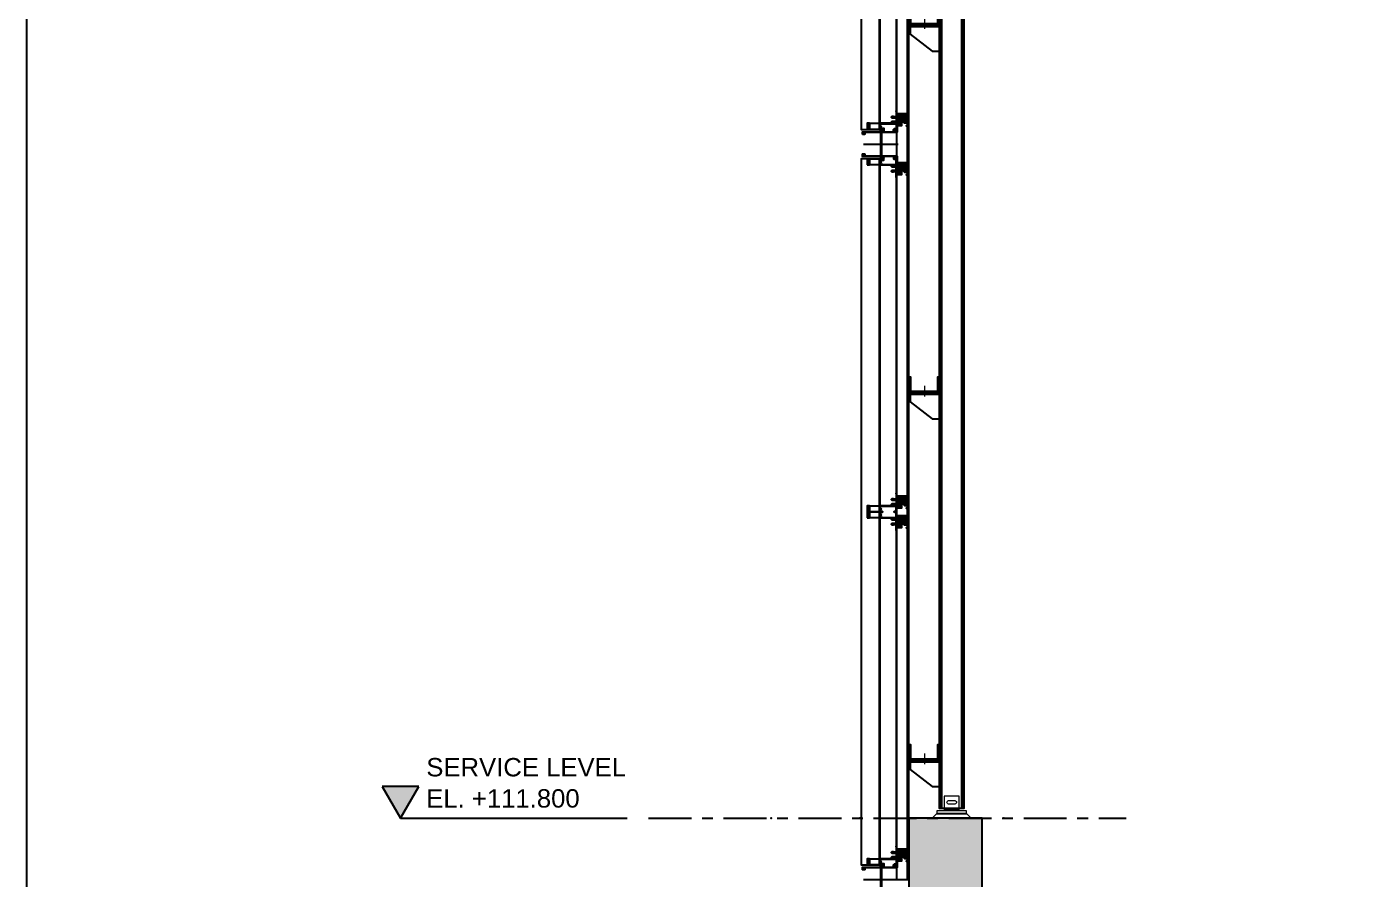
# Model space of a CAD drawing. Header units: millimetres. Extents: x 3774 to 718460, y -768339 to 192544.
# Drawn here: x 542682 to 548083, y -722317 to -718837 of the extents above; entities that cross this region are included whole.
import ezdxf

# ---------------------------------------------------------------- set-up
doc = ezdxf.new("R2010")
doc.units = ezdxf.units.MM
doc.set_wipeout_variables(frame=1)
for name, pattern in [('CENTER', [50.8, 31.75, -6.35, 6.35, -6.35]), ('TA_GL_000.70000', [1.925, 0.7, -0.175, 0.175, -0.175, 0.7]), ('XKITLINE00', [0])]:
    doc.linetypes.add(name, pattern=pattern)
for name, color, linetype in [('000 - 0_SYM_DWG_GRIDLINE_MAIN_COLOR_251', 7, 'Continuous'), ('000 - 0_SYM_DWG_LEVEL_MAIN_COLOR_2', 7, 'Continuous'), ('000 - 0_SYM_DWG_LEVEL_TEXT', 7, 'Continuous'), ('000 - CONCRETE_COL_CUT_COLOR_1', 7, 'Continuous'), ('000 - CONCRETE_COL_CUT_COLOR_5', 7, 'Continuous'), ('000 - CONCRETE_COL_HATCH_', 7, 'Continuous'), ('000 - CONCRETE_COL_WIPEOUT_', 7, 'Continuous'), ('000 - STRUCTURE_STEEL_ACCESORIES_MAIN_COLOR_1', 7, 'Continuous'), ('000 - STRUCTURE_STEEL_FASTERN_MAIN_COLOR_2', 7, 'Continuous'), ('000 - STRUCTURE_STEEL_FRAMING_CUT_COLOR_4', 7, 'Continuous'), ('000 - STRUCTURE_STEEL_FRAMING_DEF_SUB', 7, 'Continuous'), ('000 - STRUCTURE_STEEL_FRAMING_HATCH_', 7, 'Continuous'), ('000 - STRUCTURE_STEEL_FRAMING_MAIN_COLOR_1', 7, 'Continuous'), ('000 - STRUCTURE_STEEL_FRAMING_MAIN_COLOR_2', 7, 'Continuous'), ('000 - STRUCTURE_STEEL_FRAMING_SUB_COLOR_2', 7, 'Continuous'), ('010 - ASPG_ACCESSORIES_DEF_SUB', 7, 'Continuous'), ('010 - ASPG_ACCESSORIES_MAIN_COLOR_1', 7, 'Continuous'), ('010 - ASPG_ACCESSORIES_MAIN_COLOR_2', 7, 'Continuous'), ('010 - ASPG_ACCESSORIES_SUB_COLOR_3', 7, 'Continuous'), ('010 - ASPG_EXTR_MAIN_COLOR_2', 7, 'Continuous'), ('010 - ASPG_EXTR_WIPEOUT_', 7, 'Continuous'), ('010 - ASPG_FASTERN_DEF_SUB', 7, 'Continuous'), ('010 - ASPG_FASTERN_MAIN_COLOR_1', 7, 'Continuous'), ('010 - ASPG_FASTERN_SUB_COLOR_2', 7, 'Continuous'), ('010 - ASPG_FASTERN_WIPEOUT_', 7, 'Continuous'), ('010 - ASPG_FRAMING_CUT_COLOR_4', 7, 'Continuous'), ('010 - ASPG_FRAMING_DEF_SUB', 7, 'Continuous'), ('010 - ASPG_FRAMING_HATCH_', 7, 'Continuous'), ('010 - ASPG_FRAMING_SUB_COLOR_2', 7, 'Continuous'), ('010 - ASPG_FRAMING_WIPEOUT_', 7, 'Continuous'), ('Center Line', 7, 'CENTER'), ('HATCH', 7, 'Continuous')]:
    doc.layers.add(name, color=color, linetype=linetype)
doc.layers.add('Part', color=7, linetype='Continuous', lineweight=0)
doc.layers.add('SCREW', color=7, linetype='Continuous', lineweight=5)
doc.styles.add('Arial_1', font='arial.ttf', dxfattribs={"height": 125})
doc.styles.add('TA', font='', dxfattribs={"height": 4.5})
doc.styles.get('TA').set_extended_font_data('Cordia New')
pattern_1 = [(45, (2715.48714, 3084.9077), (-0.265165043, 0.265165043), []), (45, (2715.6639, 3084.9077), (-0.265165043, 0.265165043), [])]
pattern_2 = [(270, (1257419.24324, -520041.6224), (0.65495992507, -1.1344238721), [0.7562825814, -1.5125651628]), (30, (1257419.24324, -520041.6224), (0.65495992936, 1.1344238696), [0.7562825814, -1.5125651628]), (330, (1257419.24324, -520041.6224), (1.30991985442, -2.48e-09), [-1.5125651628, 0.7562825814])]
pattern_3 = [(315, (1257419.4929, -520021.6224), (1.3369313545, 1.3369313545), []), (45, (1257419.4929, -520021.6224), (-1.3369313545, 1.3369313545), [])]
pattern_4 = [(270, (1257419.4425, -520043.9224), (0.65495992507, -1.1344238721), [0.7562825814, -1.5125651628]), (30, (1257419.4425, -520043.9224), (0.65495992936, 1.1344238696), [0.7562825814, -1.5125651628]), (330, (1257419.4425, -520043.9224), (1.30991985442, -2.48e-09), [-1.5125651628, 0.7562825814])]
pattern_5 = [(315, (1257419.1929, -520023.9224), (1.3369313545, 1.3369313545), []), (45, (1257419.1929, -520023.9224), (-1.3369313545, 1.3369313545), [])]

# ---------------------------------------------------------------- blocks, each defined once
blk = doc.blocks.new('*A6835')
at = {"layer": 'Part', "color": 7, "linetype": 'XKITLINE00', "lineweight": 0}
for p, q in [((560.731873, 232.946249), (560.571873, 232.946249)), ((560.571873, 232.946249), (560.571873, 231.646249)), ((560.731873, 231.766249), (560.731873, 232.946249)), ((563.071873, 232.946249), (562.911873, 232.946249)), ((562.911873, 232.946249), (562.911873, 231.766249)), ((563.071873, 231.646249), (563.071873, 232.946249)), ((560.571873, 231.646249), (563.071873, 231.646249)), ((562.911873, 231.766249), (560.731873, 231.766249))]:
    blk.add_line(p, q, dxfattribs=at)
blk = doc.blocks.new('*A6836')
at = {"layer": 'Part', "color": 7, "linetype": 'XKITLINE00', "lineweight": 0}
for p, q in [((560.671873, 231.526249), (560.671873, 231.646249)), ((563.071873, 231.526249), (560.671873, 231.526249)), ((563.071873, 231.646249), (563.071873, 231.526249))]:
    blk.add_line(p, q, dxfattribs=at)
blk = doc.blocks.new('A$C35bcc281')
at = {"layer": '000 - STRUCTURE_STEEL_FRAMING_HATCH_'}
h = blk.add_hatch(dxfattribs=at)
h.set_pattern_fill('ANSI32', scale=0.5)
h.paths.add_polyline_path([(-125, 171), (-125, 106), (0, 106), (0, 171), (-8, 171), (-8, 112), (-117, 112), (-117, 171)])
h = blk.add_hatch(dxfattribs=at)
h.set_pattern_fill('ANSI32', style=0)
h.set_pattern_definition(pattern_1)
h.paths.add_polyline_path([(-53, 112), (-53, 106), (-67, 106), (-67, 112)], flags=17)
h = blk.add_hatch(dxfattribs=at)
h.set_pattern_fill('ANSI32', style=0)
h.set_pattern_definition(pattern_1)
h.paths.add_polyline_path([(-38, 106), (-38, 100), (-82, 100), (-82, 106)], flags=17)
at = {"layer": '000 - STRUCTURE_STEEL_FRAMING_CUT_COLOR_4', "color": 7}
blk.add_lwpolyline([(-125, 171), (-125, 106), (0, 106), (0, 171), (-8, 171), (-8, 112), (-117, 112), (-117, 171), (-125, 171)], dxfattribs=at)
at = {"layer": '000 - STRUCTURE_STEEL_FRAMING_DEF_SUB', "color": 7, "linetype": 'XKITLINE00', "lineweight": 0}
blk.add_line((-60, 92.1), (-60, 135), dxfattribs=at)
blk.add_line((-60, 92.1), (-60, 135), dxfattribs=at)
at = {"layer": '000 - STRUCTURE_STEEL_FRAMING_HATCH_', "color": 7, "linetype": 'XKITLINE00', "lineweight": 0}
for p, q in [((-67, 106), (-67, 112)), ((-67, 106), (-67, 112)), ((-53, 106), (-53, 112)), ((-53, 106), (-53, 112)), ((-82, 100), (-82, 106)), ((-82, 100), (-82, 106)), ((-38, 100), (-38, 106)), ((-38, 100), (-38, 106))]:
    blk.add_line(p, q, dxfattribs=at)
at = {"layer": '000 - STRUCTURE_STEEL_FRAMING_MAIN_COLOR_2', "color": 7}
blk.add_lwpolyline([(-120, 106), (0, 106), (0, 100), (-120, 100)], close=True, dxfattribs=at)
blk.add_lwpolyline([(-120, 100), (-120, 70), (-30, 0), (0, 0), (0, 100), (-120, 100)], dxfattribs=at)
at = {"color": 7, "lineweight": 0, "xscale": 50, "yscale": 50, "zscale": 50}
blk.add_blockref('*A6835', (-28153.6, -11476.3), dxfattribs=at)
at = {"layer": '000 - STRUCTURE_STEEL_FRAMING_MAIN_COLOR_2', "color": 7, "xscale": 50, "yscale": 50, "zscale": 50}
blk.add_blockref('*A6836', (-28153.6, -11476.3), dxfattribs=at)
blk = doc.blocks.new('*U7008')
at = {"layer": '000 - STRUCTURE_STEEL_ACCESORIES_MAIN_COLOR_1', "color": 7, "lineweight": 0}
for p, q in [((-30, 5510), (-30, 5570)), ((30, 5565), (-30, 5565)), ((30, 5570), (30, 5510)), ((30, 5510), (-30, 5510)), ((30, 90), (-30, 90)), ((-30, 90), (-30, 30)), ((30, 30), (30, 90)), ((30, 35), (-30, 35))]:
    blk.add_line(p, q, dxfattribs=at)
for points in [[(-15.2, 5528.5), (-12.5, 5528), (12.5, 5528), (15.2, 5528.5), (17.4, 5530.1), (19, 5532.3), (19.5, 5535), (19, 5537.7), (17.4, 5539.9), (15.2, 5541.5), (12.5, 5542), (-12.5, 5542), (-15.2, 5541.5), (-17.4, 5539.9), (-19, 5537.7), (-19.5, 5535), (-19, 5532.3), (-17.4, 5530.1), (-15.2, 5528.5)], [(-15.2, 71.5), (-12.5, 72), (12.5, 72), (15.2, 71.5), (17.4, 69.9), (19, 67.7), (19.5, 65), (19, 62.3), (17.4, 60.1), (15.2, 58.5), (12.5, 58), (-12.5, 58), (-15.2, 58.5), (-17.4, 60.1), (-19, 62.3), (-19.5, 65), (-19, 67.7), (-17.4, 69.9), (-15.2, 71.5)]]:
    blk.add_lwpolyline(points, close=True, dxfattribs=at)
at = {"layer": '000 - STRUCTURE_STEEL_FASTERN_MAIN_COLOR_2', "color": 7}
for p, q in [((-60, 5580), (60, 5580)), ((-60, 20), (60, 20))]:
    blk.add_line(p, q, dxfattribs=at)
at = {"layer": '000 - STRUCTURE_STEEL_FASTERN_MAIN_COLOR_2', "color": 7, "lineweight": 0}
for points in [[(60, 5580), (60, 5570), (-60, 5570), (-60, 5580), (-80, 5600), (80, 5600)], [(60, 20), (60, 30), (-60, 30), (-60, 20), (-80, 0), (80, 0)]]:
    blk.add_lwpolyline(points, close=True, dxfattribs=at)
at = {"layer": '000 - STRUCTURE_STEEL_FRAMING_MAIN_COLOR_1', "color": 7}
for points in [[(-225, -250), (-180, -250), (-180, 6600), (-225, 6600)], [(-180, -250), (-175, -250), (-175, 6600), (-180, 6600)], [(-50, 5560), (-42, 5560), (-42, 40), (-50, 40)], [(42, 5560), (50, 5560), (50, 40), (42, 40)]]:
    blk.add_lwpolyline(points, close=True, dxfattribs=at)
at = {"layer": '000 - STRUCTURE_STEEL_FRAMING_SUB_COLOR_2', "color": 7}
blk.add_lwpolyline([(-42, 5560), (42, 5560), (42, 40), (-42, 40)], close=True, dxfattribs=at)
at = {"color": 7}
for p in [(-50, 4629), (-50, 3129), (-50, 1629), (-50, 129)]:
    blk.add_blockref('A$C35bcc281', p, dxfattribs=at)
blk = doc.blocks.new('*U7010')
at = {"layer": '010 - ASPG_FRAMING_HATCH_', "transparency": 33554585}
h = blk.add_hatch(dxfattribs=at)
h.set_pattern_fill('ANSI32', scale=0.25)
edge = h.paths.add_edge_path()
edge.add_line((2, -50), (2, -75))
edge.add_line((2, -75), (0, -75))
edge.add_line((0, -75), (0, -49))
edge.add_arc((1, -49), 1, 90, 180, ccw=False)
edge.add_line((1, -48), (63, -48))
edge.add_arc((63, -47), 1, 270, 360)
edge.add_line((64, -47), (64, 47))
edge.add_arc((63, 47), 1, 0, 90)
edge.add_line((63, 48), (1, 48))
edge.add_arc((1, 49), 1, 180, 270, ccw=False)
edge.add_line((0, 49), (0, 75))
edge.add_line((0, 75), (2, 75))
edge.add_line((2, 75), (2, 50))
edge.add_line((2, 50), (141, 50))
edge.add_line((141, 50), (141, 41))
edge.add_arc((140, 41), 1, 270, 360, ccw=False)
edge.add_line((140, 40), (132, 40))
edge.add_arc((132, 41), 1, 180, 270, ccw=False)
edge.add_line((131, 41), (131, 47))
edge.add_arc((130, 47), 1, 0, 90)
edge.add_line((130, 48), (67, 48))
edge.add_arc((67, 47), 1, 90, 180)
edge.add_line((66, 47), (66, -47))
edge.add_arc((67, -47), 1, 180, 270)
edge.add_line((67, -48), (130, -48))
edge.add_arc((130, -47), 1, 270, 360)
edge.add_line((131, -47), (131, -41))
edge.add_arc((132, -41), 1, 90, 180, ccw=False)
edge.add_line((132, -40), (140, -40))
edge.add_arc((140, -41), 1, 0, 90, ccw=False)
edge.add_line((141, -41), (141, -50))
edge.add_line((141, -50), (2, -50))
h.paths.add_polyline_path([(139, 48), (139, 42), (133, 42), (133, 48)], flags=16)
h.paths.add_polyline_path([(139, -48), (139, -42), (133, -42), (133, -48)], flags=16)
at = {"layer": '010 - ASPG_FRAMING_HATCH_'}
h = blk.add_hatch(dxfattribs=at)
h.set_pattern_fill('ANSI37', scale=0.595498, angle=-90)
h.set_pattern_definition(pattern_5)
edge = h.paths.add_edge_path()
edge.add_ellipse((11.5, 55), major_axis=(0, -5), ratio=0.644482, start_angle=180, end_angle=360, ccw=False)
edge.add_line((11.5, 60), (2, 60))
edge.add_arc((-7.9, 55), 11.1, -26.7963, 26.7963, ccw=False)
edge.add_line((2, 50), (11.5, 50))
h = blk.add_hatch(dxfattribs=at)
h.set_pattern_fill('HONEY', scale=0.238199, angle=-90)
h.set_pattern_definition(pattern_4)
edge = h.paths.add_edge_path()
edge.add_ellipse((11.8, 55), major_axis=(0, -5), ratio=0.644482, start_angle=0, end_angle=360, ccw=False)
h = blk.add_hatch(dxfattribs=at)
h.set_pattern_fill('HONEY', scale=0.238199, angle=-90)
h.set_pattern_definition(pattern_2)
edge = h.paths.add_edge_path()
edge.add_ellipse((57.5, 55), major_axis=(0, -5), ratio=0.644482, start_angle=0, end_angle=360)
h = blk.add_hatch(dxfattribs=at)
h.set_pattern_fill('ANSI37', scale=0.595498, angle=-90)
h.set_pattern_definition(pattern_3)
edge = h.paths.add_edge_path()
edge.add_ellipse((57.8, 55), major_axis=(0, -5), ratio=0.644482, start_angle=0, end_angle=180)
edge.add_line((57.8, 60), (62, 60))
edge.add_arc((62, 60.3), 0.3, -90, 0)
edge.add_line((62.3, 60.3), (62.3, 61))
edge.add_line((62.3, 61), (61.8, 61.5))
edge.add_line((61.8, 61.5), (62.3, 62))
edge.add_line((62.3, 62), (61.8, 62.5))
edge.add_line((61.8, 62.5), (62.3, 63))
edge.add_line((62.3, 63), (61.8, 63.5))
edge.add_line((61.8, 63.5), (62.3, 64))
edge.add_line((62.3, 64), (62.3, 65))
edge.add_line((62.3, 65), (63.3, 65))
edge.add_line((63.3, 65), (63.8, 65.5))
edge.add_line((63.8, 65.5), (64.3, 65))
edge.add_line((64.3, 65), (64.8, 65.5))
edge.add_line((64.8, 65.5), (65.3, 65))
edge.add_line((65.3, 65), (65.8, 65.5))
edge.add_line((65.8, 65.5), (66.3, 65))
edge.add_line((66.3, 65), (67, 65))
edge.add_arc((67, 65.3), 0.3, -90, 0)
edge.add_line((67.3, 65.3), (67.3, 60))
edge.add_arc((77.2, 55), 11.1, 153.2037, 206.7963)
edge.add_line((67.3, 50), (57.8, 50))
h = blk.add_hatch(dxfattribs=at)
h.set_pattern_fill('ANSI37', scale=0.595498, angle=-90)
h.set_pattern_definition(pattern_5)
edge = h.paths.add_edge_path()
edge.add_ellipse((11.5, -55), major_axis=(0, 5), ratio=0.644482, start_angle=0, end_angle=180)
edge.add_line((11.5, -60), (2, -60))
edge.add_arc((-7.9, -55), 11.1, 333.2037, 386.7963)
edge.add_line((2, -50), (11.5, -50))
h = blk.add_hatch(dxfattribs=at)
h.set_pattern_fill('HONEY', scale=0.238199, angle=-90)
h.set_pattern_definition(pattern_4)
edge = h.paths.add_edge_path()
edge.add_ellipse((11.8, -55), major_axis=(0, 5), ratio=0.644482, start_angle=0, end_angle=360)
h = blk.add_hatch(dxfattribs=at)
h.set_pattern_fill('HONEY', scale=0.238199, angle=-90)
h.set_pattern_definition(pattern_2)
edge = h.paths.add_edge_path()
edge.add_ellipse((57.5, -55), major_axis=(0, 5), ratio=0.644482, start_angle=0, end_angle=360, ccw=False)
h = blk.add_hatch(dxfattribs=at)
h.set_pattern_fill('ANSI37', scale=0.595498, angle=-90)
h.set_pattern_definition(pattern_3)
edge = h.paths.add_edge_path()
edge.add_ellipse((57.8, -55), major_axis=(0, 5), ratio=0.644482, start_angle=180, end_angle=360, ccw=False)
edge.add_line((57.8, -60), (62, -60))
edge.add_arc((62, -60.3), 0.3, 360, 450, ccw=False)
edge.add_line((62.3, -60.3), (62.3, -61))
edge.add_line((62.3, -61), (61.8, -61.5))
edge.add_line((61.8, -61.5), (62.3, -62))
edge.add_line((62.3, -62), (61.8, -62.5))
edge.add_line((61.8, -62.5), (62.3, -63))
edge.add_line((62.3, -63), (61.8, -63.5))
edge.add_line((61.8, -63.5), (62.3, -64))
edge.add_line((62.3, -64), (62.3, -65))
edge.add_line((62.3, -65), (63.3, -65))
edge.add_line((63.3, -65), (63.8, -65.5))
edge.add_line((63.8, -65.5), (64.3, -65))
edge.add_line((64.3, -65), (64.8, -65.5))
edge.add_line((64.8, -65.5), (65.3, -65))
edge.add_line((65.3, -65), (65.8, -65.5))
edge.add_line((65.8, -65.5), (66.3, -65))
edge.add_line((66.3, -65), (67, -65))
edge.add_arc((67, -65.3), 0.3, 360, 450, ccw=False)
edge.add_line((67.3, -65.3), (67.3, -60))
edge.add_arc((77.2, -55), 11.1, 153.2037, 206.7963, ccw=False)
edge.add_line((67.3, -50), (57.8, -50))
at = {"layer": '010 - ASPG_FASTERN_DEF_SUB', "color": 7}
blk.add_point((0, 0), dxfattribs=at)
at = {"layer": '010 - ASPG_FRAMING_CUT_COLOR_4', "color": 7}
blk.add_lwpolyline([(2, -50), (2, -75), (0, -75), (0, -49, -0.414214), (1, -48), (63, -48, 0.414214), (64, -47), (64, 47, 0.414214), (63, 48), (1, 48, -0.414214), (0, 49), (0, 75), (2, 75), (2, 50), (141, 50), (141, 41, -0.414214), (140, 40), (132, 40, -0.414214), (131, 41), (131, 47, 0.414214), (130, 48), (67, 48, 0.414214), (66, 47), (66, -47, 0.414214), (67, -48), (130, -48, 0.414214), (131, -47), (131, -41, -0.414214), (132, -40), (140, -40, -0.414214), (141, -41), (141, -50)], format="xyb", close=True, dxfattribs=at)
for points in [[(139, 48), (139, 42), (133, 42), (133, 48)], [(139, -48), (139, -42), (133, -42), (133, -48)]]:
    blk.add_lwpolyline(points, close=True, dxfattribs=at)
at = {"layer": '010 - ASPG_FRAMING_DEF_SUB', "color": 7, "transparency": 33554508}
blk.add_line((136.5, 0), (-4.5, 0), dxfattribs=at)
at = {"layer": '010 - ASPG_FRAMING_DEF_SUB', "color": 7, "transparency": 33554457}
for points in [[(2, 50), (15, 50), (15, 60), (2, 60)], [(54.3, 50), (67.3, 50), (67.3, 65.5), (54.3, 65.5)], [(2, -50), (15, -50), (15, -60), (2, -60)], [(54.3, -50), (67.3, -50), (67.3, -65.5), (54.3, -65.5)]]:
    blk.add_lwpolyline(points, close=True, dxfattribs=at)
at = {"layer": '010 - ASPG_FRAMING_SUB_COLOR_2', "color": 7}
for points in [[(11.8, 50), (2, 50, 0.238199), (2, 60), (11.8, 60)], [(57.5, 50), (67.3, 50, -0.238199), (67.3, 60), (67.3, 65.3, -0.414214), (67, 65), (66.3, 65), (65.8, 65.5), (65.3, 65), (64.8, 65.5), (64.3, 65), (63.8, 65.5), (63.3, 65), (62.3, 65), (62.3, 64), (61.8, 63.5), (62.3, 63), (61.8, 62.5), (62.3, 62), (61.8, 61.5), (62.3, 61), (62.3, 60.3, -0.414214), (62, 60), (57.5, 60)], [(11.8, -50), (2, -50, -0.238199), (2, -60), (11.8, -60)], [(57.5, -50), (67.3, -50, 0.238199), (67.3, -60), (67.3, -65.3, 0.414214), (67, -65), (66.3, -65), (65.8, -65.5), (65.3, -65), (64.8, -65.5), (64.3, -65), (63.8, -65.5), (63.3, -65), (62.3, -65), (62.3, -64), (61.8, -63.5), (62.3, -63), (61.8, -62.5), (62.3, -62), (61.8, -61.5), (62.3, -61), (62.3, -60.3, 0.414214), (62, -60), (57.5, -60)]]:
    blk.add_lwpolyline(points, format="xyb", dxfattribs=at)
at = {"layer": '010 - ASPG_FRAMING_SUB_COLOR_2', "color": 7, "extrusion": (0, 0, -1)}
for centre, major_axis in [((11.8, 55), (0, -5)), ((57.5, -55), (0, 5))]:
    blk.add_ellipse(centre, major_axis=major_axis, ratio=0.644482, dxfattribs=at)
at = {"layer": '010 - ASPG_FRAMING_SUB_COLOR_2', "color": 7}
for centre, major_axis in [((57.5, 55), (0, -5)), ((11.8, -55), (0, 5))]:
    blk.add_ellipse(centre, major_axis=major_axis, ratio=0.644482, dxfattribs=at)
blk = doc.blocks.new('000_ASPG_TYP_FILES_20260218-010703_FRAME_EXTR_HONLIZONTAL')
at = {"layer": '010 - ASPG_FRAMING_HATCH_'}
h = blk.add_hatch(dxfattribs=at)
h.set_pattern_fill('ANSI32', scale=0.1)
edge = h.paths.add_edge_path()
edge.add_line((74.7, 2), (25, 2))
edge.add_line((25, 2), (25, 67))
edge.add_arc((24.7, 67), 0.3, 0, 90)
edge.add_line((24.7, 67.3), (0.3, 67.3))
edge.add_arc((0.3, 67), 0.3, 90, 180)
edge.add_line((0, 67), (0, 57.6))
edge.add_arc((0.3, 57.6), 0.3, 180, 270)
edge.add_line((0.3, 57.3), (1.7, 57.3))
edge.add_arc((1.7, 57.6), 0.3, 270, 360)
edge.add_line((2, 57.6), (2, 65))
edge.add_arc((2.3, 65), 0.3, 90, 180, ccw=False)
edge.add_line((2.3, 65.3), (22.7, 65.3))
edge.add_arc((22.7, 65), 0.3, 0, 90, ccw=False)
edge.add_line((23, 65), (23, 49))
edge.add_line((23, 49), (23.5, 48.5))
edge.add_line((23.5, 48.5), (23, 48))
edge.add_line((23, 48), (23, 22.3))
edge.add_line((23, 22.3), (23.5, 21.8))
edge.add_line((23.5, 21.8), (23, 21.3))
edge.add_line((23, 21.3), (23, 2.3))
edge.add_arc((22.7, 2.3), 0.3, -90, 0, ccw=False)
edge.add_line((22.7, 2), (2.3, 2))
edge.add_arc((2.3, 2.3), 0.3, 180, 270, ccw=False)
edge.add_line((2, 2.3), (2, 9.7))
edge.add_arc((1.7, 9.7), 0.3, 0, 90)
edge.add_line((1.7, 10), (0.3, 10))
edge.add_arc((0.3, 9.7), 0.3, 90, 180)
edge.add_line((0, 9.7), (0, 0.3))
edge.add_arc((0.3, 0.3), 0.3, 180, 270)
edge.add_line((0.3, 0), (74.7, 0))
at = {"layer": '010 - ASPG_ACCESSORIES_DEF_SUB', "color": 7}
for p in [(0, 67.3), (0, 57.3), (25, 67.3), (25, 67.3), (0, 10), (0, 10), (0, 0), (75, 2), (75, 0)]:
    blk.add_point(p, dxfattribs=at)
at = {"layer": '010 - ASPG_FRAMING_CUT_COLOR_4', "color": 7}
blk.add_line((75, 0.3), (75, 1.7), dxfattribs=at)
blk.add_lwpolyline([(74.7, 2), (25, 2), (25, 67, 0.414214), (24.7, 67.3), (0.3, 67.3, 0.414214), (0, 67), (0, 57.6, 0.414214), (0.3, 57.3), (1.7, 57.3, 0.414214), (2, 57.6), (2, 65, -0.414214), (2.3, 65.3), (22.7, 65.3, -0.414214), (23, 65), (23, 49), (23.5, 48.5), (23, 48), (23, 22.3), (23.5, 21.8), (23, 21.3), (23, 2.3, -0.414214), (22.7, 2), (2.3, 2, -0.414214), (2, 2.3), (2, 9.7, 0.414214), (1.7, 10), (0.3, 10, 0.414214), (0, 9.7), (0, 0.3, 0.414214), (0.3, 0), (74.7, 0)], format="xyb", dxfattribs=at)
for centre, start, end in [((0.3, 57.6), 180, 270), ((1.7, 57.6), 270, 0), ((2.3, 65), 90, 180), ((0.3, 9.7), 90, 180), ((0.3, 0.3), 180, 270), ((1.7, 9.7), 0, 90), ((2.3, 2.3), 180, 270), ((22.7, 2.3), 270, 0), ((74.7, 1.7), 0, 90), ((74.7, 0.3), 270, 0)]:
    blk.add_arc(centre, 0.3, start, end, dxfattribs=at)
blk = doc.blocks.new('PZG35-9D5')
at = {"layer": 'Center Line', "color": 7}
blk.add_line((0, 3.7), (0, -10.5), dxfattribs=at)
at = {"layer": 'SCREW', "color": 7}
for p, q in [((-1.4, 0), (-1.4, -1.1)), ((1.4, 0), (1.4, -0.6)), ((-1.9, -1.4), (1.9, -0.9)), ((-1.9, -1.4), (-1.4, -1.1)), ((-1.9, -1.4), (-1.4, -1.7)), ((-1.9, -2.7), (1.9, -2.2)), ((-1.9, -2.7), (-1.4, -2.4)), ((-1.9, -2.7), (-1.4, -3)), ((-1.9, -4), (-1.4, -3.7)), ((-1.9, -4), (-1, -3.9)), ((-1.9, -4), (-1.4, -4.3)), ((-1.4, -1.1), (1.4, -0.6)), ((-1.4, -1.7), (1.4, -1.2)), ((-1.4, -1.7), (-1.4, -2.4)), ((-1.4, -2.4), (1.4, -1.9)), ((-1.4, -3), (1.4, -2.5)), ((-1.4, -3), (-1.4, -3.7)), ((-1.4, -3.7), (-0.8, -3.6)), ((-1.4, -4.3), (-1.4, -8.1)), ((-1.4, -4.3), (-1.2, -4.3)), ((0, -9.5), (-1.4, -8.1)), ((0, -9.5), (1.4, -8.1)), ((0.6, -3.3), (1.4, -3.2)), ((0.7, -3.7), (1.9, -3.5)), ((0.7, -3.9), (1.4, -3.8)), ((0.7, -4.6), (1.4, -4.5)), ((0.7, -5), (1.9, -4.8)), ((0.7, -5.2), (1.4, -5.1)), ((1.9, -0.9), (1.4, -0.6)), ((1.9, -0.9), (1.4, -1.2)), ((1.4, -1.2), (1.4, -1.9)), ((1.9, -2.2), (1.4, -1.9)), ((1.9, -2.2), (1.4, -2.5)), ((1.4, -2.5), (1.4, -3.2)), ((1.9, -3.5), (1.4, -3.2)), ((1.9, -3.5), (1.4, -3.8)), ((1.4, -3.8), (1.4, -4.5)), ((1.9, -4.8), (1.4, -4.5)), ((1.9, -4.8), (1.4, -5.1)), ((1.4, -5.1), (1.4, -8.1))]:
    blk.add_line(p, q, dxfattribs=at)
blk.add_lwpolyline([(0, -9.5), (0.7, -5.2), (0.7, -3.6, 0.417657), (0.4, -3.3, 0.108102), (-0.8, -3.6), (-1.4, -4.7)], format="xyb", dxfattribs=at)
blk = doc.blocks.new('*U8304')
at = {"layer": 'SCREW', "color": 7}
blk.add_lwpolyline([(3, 1.8, 0.09906), (0.8, 2.5), (0.8, 2.3), (-0.8, 2.3), (-0.8, 2.5, 0.09906), (-3, 1.8, 0.266588), (-3.5, 1), (-3.5, 0.2, 0.414214), (-3.3, 0), (3.3, 0, 0.414214), (3.5, 0.2), (3.5, 1, 0.266588)], format="xyb", close=True, dxfattribs=at)
blk.add_blockref('PZG35-9D5', (0, 0), dxfattribs=at)
blk = doc.blocks.new('000_ASPG_TYP_FILES_BK_FOR_ASPG_LOUVERS_SIDE_VIEW')
at = {"color": 7}
blk.add_point((0, 0), dxfattribs=at)
at = {"layer": '010 - ASPG_ACCESSORIES_MAIN_COLOR_1', "color": 7}
blk.add_line((2.8, -12.5), (2.8, 12.5), dxfattribs=at)
for points in [[(43.2, -12.5), (0.8, -12.5), (0.8, 12.5), (43.2, 12.5)], [(52.5, 12.5), (43.2, 12.5), (43.2, -12.5), (52.5, -12.5)]]:
    blk.add_lwpolyline(points, close=True, dxfattribs=at)
at = {"layer": '010 - ASPG_ACCESSORIES_SUB_COLOR_3', "color": 7}
for p, q in [((43.5, -12.5), (43.5, 12.5)), ((43.8, -12.5), (43.8, 12.5)), ((44.3, -12.5), (44.3, 12.5)), ((45, -12.5), (45, 12.5)), ((45.8, -12.5), (45.8, 12.5)), ((46.7, -12.5), (46.7, 12.5)), ((47.6, -12.5), (47.6, 12.5)), ((48.6, -12.5), (48.6, 12.5)), ((50.6, -12.5), (50.6, 12.5)), ((51.4, -12.5), (51.4, 12.5)), ((52.1, -12.5), (52.1, 12.5)), ((52.5, -12.5), (52.5, 12.5))]:
    blk.add_line(p, q, dxfattribs=at)
at = {"layer": 'SCREW', "color": 7, "rotation": 270}
blk.add_blockref('*U8304', (2.8, 0), dxfattribs=at)
blk = doc.blocks.new('A$C57452C2B')
at = {"layer": '010 - ASPG_FASTERN_MAIN_COLOR_1', "color": 7}
for p, q in [((0.003, 0.0005), (0.003, 0.004)), ((0.01, 0), (0.004, 0)), ((0.007, 0.031), (0.0045, 0.021)), ((0.005, 0.0005), (0.005, 0.004)), ((0.009, 0.0005), (0.009, 0.004)), ((0.011, 0.0005), (0.011, 0.004))]:
    blk.add_line(p, q, dxfattribs=at)
for points in [[(0.014, 0.005), (0.014, 0.006), (0, 0.006), (0, 0.005), (0.003, 0.004), (0.011, 0.004)], [(0.0045, 0.021), (0.0045, 0.028), (0.007, 0.031), (0.0095, 0.028), (0.0095, 0.021)]]:
    blk.add_lwpolyline(points, close=True, dxfattribs=at)
for centre, radius, start, end in [((0.004, 0.0013), 0.00125, 216.8699, 323.1301), ((0.007, 0.0043), 0.00425, 241.9275, 298.0725), ((0.01, 0.0013), 0.00125, 216.8699, 323.1301)]:
    blk.add_arc(centre, radius, start, end, dxfattribs=at)
at = {"layer": '010 - ASPG_FASTERN_SUB_COLOR_2', "color": 7}
for p in [(0.0095, 0.021), (0.0045, 0.021)]:
    blk.add_line(p, (0.0045, 0.0197), dxfattribs=at)
for points in [[(0.0045, 0.0167, 0.666667), (0.0045, 0.0182), (0.0095, 0.0195, 0.666667), (0.0095, 0.018)], [(0.0045, 0.0152, 0.666667), (0.0045, 0.0167), (0.0095, 0.018, 0.666667), (0.0095, 0.0165)], [(0.0045, 0.0137, 0.666667), (0.0045, 0.0152), (0.0095, 0.0165, 0.666667), (0.0095, 0.015)], [(0.0045, 0.0122, 0.666667), (0.0045, 0.0137), (0.0095, 0.015, 0.666667), (0.0095, 0.0135)], [(0.0045, 0.0107, 0.666667), (0.0045, 0.0122), (0.0095, 0.0135, 0.666667), (0.0095, 0.012)], [(0.0045, 0.0092, 0.666667), (0.0045, 0.0107), (0.0095, 0.012, 0.666667), (0.0095, 0.0105)], [(0.0045, 0.0077, 0.666667), (0.0045, 0.0092), (0.0095, 0.0105, 0.666667), (0.0095, 0.009)], [(0.0045, 0.0062, 0.666667), (0.0045, 0.0077), (0.0095, 0.009, 0.666667), (0.0095, 0.0075)], [(0.0047, 0.006, 0.091189), (0.0045, 0.0062), (0.0095, 0.0075, 0.666667), (0.0095, 0.006)]]:
    blk.add_lwpolyline(points, format="xyb", dxfattribs=at)
for centre, start, end in [((0.0042, 0.0189), 292.6199, 67.3801), ((0.0098, 0.0203), 112.6199, 247.3801)]:
    blk.add_arc(centre, 0.000812, start, end, dxfattribs=at)
blk = doc.blocks.new('A$C6d2a724f')
at = {"color": 7}
blk.add_wipeout([(-3.7, 6.3), (3.7, 6.3), (7.3, 0), (3.7, -6.3), (-3.7, -6.3), (-7.3, 0)], dxfattribs=at).dxf.layer = '010 - ASPG_FASTERN_MAIN_COLOR_1'
at = {"layer": '010 - ASPG_FASTERN_MAIN_COLOR_1', "color": 7}
blk.add_lwpolyline([(-3.7, 6.3), (3.7, 6.3), (7.3, 0), (3.7, -6.3), (-3.7, -6.3), (-7.3, 0)], close=True, dxfattribs=at)
at = {"layer": '010 - ASPG_FASTERN_SUB_COLOR_2', "color": 7}
for radius in [6.33, 3.96]:
    blk.add_circle((0, 0), radius, dxfattribs=at)
blk = doc.blocks.new('A$Cb3d6a647')
at = {"color": 7}
blk.add_wipeout([(0, -50), (0, -50), (0, 0), (40, 0), (40, -40), (33.7, -40), (28.7, -35), (28.7, -25), (27.4, -21.8), (24.2, -20.5), (21, -21.8), (19.7, -25), (19.7, -50)], dxfattribs=at).dxf.layer = '010 - ASPG_FASTERN_WIPEOUT_'
at = {"layer": 'HATCH'}
h = blk.add_hatch(dxfattribs=at)
h.set_pattern_fill('DOTS', scale=0.5)
h.paths.add_polyline_path([(3, 0), (3, -8), (4, -8), (5, -11), (8.5, -11, -0.236068), (9, -12), (9, -19), (5, -19), (4, -22), (3, -22), (3, -28), (4, -28), (5, -31), (8.5, -31, -0.236068), (9, -32), (9, -39), (5, -39), (4, -42), (3, -42), (3, -50), (19.7, -50), (19.7, -25, -1), (28.7, -25), (28.7, -35), (33.7, -40), (40, -40), (40, 0)])
at = {"color": 7}
blk.add_point((40, -50), dxfattribs=at)
at = {"layer": '010 - ASPG_ACCESSORIES_MAIN_COLOR_1', "color": 7}
blk.add_lwpolyline([(0, 0), (3, 0), (3, -50), (0, -50)], close=True, dxfattribs=at)
at = {"layer": '010 - ASPG_ACCESSORIES_MAIN_COLOR_2', "color": 7}
blk.add_lwpolyline([(0, 0), (40, 0), (40, -40), (33.7, -40), (28.7, -35), (28.7, -25, 1), (19.7, -25), (19.7, -50), (0, -50)], format="xyb", close=True, dxfattribs=at)
at = {"color": 7, "extrusion": (0, 0, -1), "xscale": 1000, "yscale": 1000, "zscale": -1000, "rotation": 270}
for p in [(-9, -8), (-9, -28)]:
    blk.add_blockref('A$C57452C2B', p, dxfattribs=at)
at = {"color": 7}
blk.add_blockref('A$C6d2a724f', (24.2, -25), dxfattribs=at)
blk = doc.blocks.new('*U7055')
at = {"color": 7}
blk.add_wipeout([(1071.7, 2), (25, 2), (25, 67.3), (1071.7, 67.3)], dxfattribs=at).dxf.layer = '010 - ASPG_FRAMING_WIPEOUT_'
blk.add_blockref('000_ASPG_TYP_FILES_20260218-010703_FRAME_EXTR_HONLIZONTAL', (0, 0), dxfattribs=at)
at = {"color": 7, "xscale": -1}
blk.add_blockref('000_ASPG_TYP_FILES_20260218-010703_FRAME_EXTR_HONLIZONTAL', (1096.7, 0), dxfattribs=at)
at = {"color": 7}
blk.add_wipeout([(3490, 67.8), (3490, 144.8), (0, 144.8), (0, 67.8)], dxfattribs=at).dxf.layer = '010 - ASPG_EXTR_WIPEOUT_'
blk.add_point((25, 67.3), dxfattribs=at)
at = {"layer": '010 - ASPG_EXTR_MAIN_COLOR_2', "color": 7}
blk.add_lwpolyline([(3490, 69.8), (3490, 144.8), (0, 144.8), (0, 69.8)], close=True, dxfattribs=at)
at = {"layer": '010 - ASPG_FRAMING_SUB_COLOR_2', "color": 7}
blk.add_lwpolyline([(1071.7, 2), (25, 2), (25, 67.3), (1071.7, 67.3)], close=True, dxfattribs=at)
at = {"color": 7, "rotation": 90}
for p in [(12.5, 67.3), (1084.2, 67.3)]:
    blk.add_blockref('000_ASPG_TYP_FILES_BK_FOR_ASPG_LOUVERS_SIDE_VIEW', p, dxfattribs=at)
at = {"color": 7, "rotation": 270}
for p in [(65, 0), (1081.7, 0)]:
    blk.add_blockref('A$Cb3d6a647', p, dxfattribs=at)
blk = doc.blocks.new('*U7060')
at = {"color": 7}
blk.add_wipeout([(1415, 2), (25, 2), (25, 67.3), (1415, 67.3)], dxfattribs=at).dxf.layer = '010 - ASPG_FRAMING_WIPEOUT_'
blk.add_blockref('000_ASPG_TYP_FILES_20260218-010703_FRAME_EXTR_HONLIZONTAL', (0, 0), dxfattribs=at)
at = {"color": 7, "xscale": -1}
blk.add_blockref('000_ASPG_TYP_FILES_20260218-010703_FRAME_EXTR_HONLIZONTAL', (1440, 0), dxfattribs=at)
at = {"color": 7}
blk.add_wipeout([(2880, 67.8), (2880, 144.8), (0, 144.8), (0, 67.8)], dxfattribs=at).dxf.layer = '010 - ASPG_EXTR_WIPEOUT_'
blk.add_point((25, 67.3), dxfattribs=at)
at = {"layer": '010 - ASPG_EXTR_MAIN_COLOR_2', "color": 7}
blk.add_lwpolyline([(2880, 69.8), (2880, 144.8), (0, 144.8), (0, 69.8)], close=True, dxfattribs=at)
at = {"layer": '010 - ASPG_FRAMING_SUB_COLOR_2', "color": 7}
blk.add_lwpolyline([(1415, 2), (25, 2), (25, 67.3), (1415, 67.3)], close=True, dxfattribs=at)
at = {"color": 7, "rotation": 90}
for p in [(12.5, 67.3), (1427.5, 67.3)]:
    blk.add_blockref('000_ASPG_TYP_FILES_BK_FOR_ASPG_LOUVERS_SIDE_VIEW', p, dxfattribs=at)
at = {"color": 7, "rotation": 270}
for p in [(65, 0), (1425, 0)]:
    blk.add_blockref('A$Cb3d6a647', p, dxfattribs=at)
blk = doc.blocks.new('*U7059')
at = {"layer": '010 - ASPG_FRAMING_SUB_COLOR_2', "color": 7}
blk.add_lwpolyline([(1415, 2), (25, 2), (25, 67.3), (1415, 67.3)], close=True, dxfattribs=at)
at = {"color": 7, "rotation": 90}
for p in [(12.5, 67.3), (1427.5, 67.3)]:
    blk.add_blockref('000_ASPG_TYP_FILES_BK_FOR_ASPG_LOUVERS_SIDE_VIEW', p, dxfattribs=at)
at = {"color": 7}
blk.add_blockref('000_ASPG_TYP_FILES_20260218-010703_FRAME_EXTR_HONLIZONTAL', (0, 0), dxfattribs=at)
at = {"color": 7, "xscale": -1}
blk.add_blockref('000_ASPG_TYP_FILES_20260218-010703_FRAME_EXTR_HONLIZONTAL', (1440, 0), dxfattribs=at)
at = {"color": 7, "rotation": 270}
for p in [(65, 0), (1425, 0)]:
    blk.add_blockref('A$Cb3d6a647', p, dxfattribs=at)
blk = doc.blocks.new('A$C6e1391b6')
at = {"color": 7}
blk.add_lwpolyline([(0, 0), (377.06, 0), (377.06, 28.38), (432.06, 28.38), (432.06, 522.38), (0, 522.38)], close=True, dxfattribs=at)
blk = doc.blocks.new('*U7040')
at = {"layer": '000 - 0_SYM_DWG_LEVEL_MAIN_COLOR_2'}
blk.add_hatch(color=7, dxfattribs=at).paths.add_polyline_path([(-72.01, 5.18), (-75, 0), (-77.99, 5.18)])
at = {"color": 7}
blk.add_point((0, 0), dxfattribs=at)
at = {"layer": '000 - 0_SYM_DWG_GRIDLINE_MAIN_COLOR_251', "color": 7}
blk.add_lwpolyline([(-75, 0), (-47, 0), (-42.5, 0), (-38, 0)], dxfattribs=at)
at = {"layer": '000 - 0_SYM_DWG_LEVEL_MAIN_COLOR_2', "color": 7, "lineweight": 25}
for p, q in [((-72.01, 5.18), (-77.99, 5.18)), ((-77.99, 5.18), (-75, 0)), ((-75, 0), (-72.01, 5.18))]:
    blk.add_line(p, q, dxfattribs=at)
at = {"layer": '000 - 0_SYM_DWG_LEVEL_TEXT', "color": 7, "style": 'Arial_1'}
for tag, p in [('LV_NAME_1', (-70.78, 11.92)), ('LV_NAME_2', (-70.79, 6.83)), ('LV_NAME_3', (-70.8, 1.74))]:
    blk.add_attdef(tag, p, '', height=3, dxfattribs=at)
blk = doc.blocks.new('*U7013')
at = {"layer": '000 - 0_SYM_DWG_GRIDLINE_MAIN_COLOR_251', "color": 7, "linetype": 'ByBlock', "ltscale": 5}
blk.add_line((10, 0), (-29, 0), dxfattribs=at)
at = {"layer": '000 - 0_SYM_DWG_GRIDLINE_MAIN_COLOR_251', "color": 7}
for p in [(-19, 0), (0, 0)]:
    blk.add_point(p, dxfattribs=at)
at = {"color": 7, "style": 'TA', "flags": 1}
blk.add_attdef('LOCATION', (6, -6), '', height=4.5, rotation=270, dxfattribs=at)
blk = doc.blocks.new('*U8475')
at = {"layer": '000 - CONCRETE_COL_HATCH_'}
h = blk.add_hatch(dxfattribs=at)
h.set_pattern_fill('AR-CONC', scale=0.04)
h.set_pattern_definition([(50, (600, -826706.8257), (7.28738676, -0.63756342), [0.762, -8.382]), (355, (600, -826706.826), (-1.40973686, 7.64227381), [0.6096, -6.70562337]), (100.4514447, (600.607, -826706.879), (5.877649884, 7.004710076), [0.64760035, -7.123609784]), (46.1842, (600, -826704.794), (10.84316164, -1.68169312), [1.143, -12.573]), (96.6355576, (600.904, -826704.934), (9.49616536, 9.89704498), [0.97140093, -10.68542433]), (351.1841512, (600, -826704.794), (9.49616536, 9.89704498), [0.91439868, -10.05838928]), (21, (601.016, -826705.3017), (6.06457565, -4.090607927), [0.762, -8.382]), (326, (601.016, -826705.302), (2.472081134, 7.367518645), [0.6096, -6.7056]), (71.451445, (601.5214, -826705.6426), (8.53665677, 3.276910755), [0.64760035, -7.123597504]), (37.5, (600, -826706.8257), (0.12354413, 3.382201555), [0, -6.62432, 0, -6.8072, 0, -6.731]), (7.5, (600, -826706.8257), (2.6727865, 4.007222993), [0, -3.88112, 0, -6.47192, 0, -2.5654]), (327.5, (597.7343, -826706.8257), (5.423623807, -0.22914976), [0, -2.54, 0, -7.9248, 0, -10.5156]), (317.5, (596.7183, -826706.8257), (5.925167255, 1.01705964), [0, -3.302, 0, -5.26288, 0, -7.4676])])
h.paths.add_polyline_path([(0, 0), (300, 0), (300, 500), (0, 500)])
at = {"layer": '000 - CONCRETE_COL_CUT_COLOR_1', "color": 7, "lineweight": -2}
blk.add_lwpolyline([(0, 0), (300, 0), (300, 500), (0, 500), (0, 500), (0, 500), (0, 500), (0, 500), (0, 500), (0, 500), (0, 500), (0, 500), (0, 500), (0, 500), (0, 500), (0, 500), (0, 500), (0, 500), (0, 500), (0, 500), (0, 500), (0, 500), (0, 500), (0, 500), (0, 500), (0, 500), (0, 500), (0, 500), (0, 500), (0, 500), (0, 500), (0, 500), (0, 500), (0, 500), (0, 500), (0, 500), (0, 500), (0, 500), (0, 500), (0, 500), (0, 500), (0, 500), (0, 500), (0, 500), (0, 500), (0, 500), (0, 500), (0, 500)], close=True, dxfattribs=at)

msp = doc.modelspace()

# ---------------------------------------------------------------- block references
at = {"color": 7}
msp.add_blockref('*U7008', (546458.77, -722066.64), dxfattribs=at)
at = {"color": 7, "rotation": 180}
for p in [(546235.77, -719316.64), (546235.77, -722316.64)]:
    msp.add_blockref('*U7010', p, dxfattribs=at)

# ---------------------------------------------------------------- next in the draw order: block references
at = {"color": 7, "rotation": 90}
for name, p in [('*U7055', (546233.77, -719256.64)), ('*U7060', (546233.77, -722256.64))]:
    msp.add_blockref(name, p, dxfattribs=at)

# ---------------------------------------------------------------- next in the draw order: block references
msp.add_blockref('*U7059', (546233.77, -720816.64), dxfattribs=at)
at = {"color": 7, "xscale": 25, "yscale": 25, "zscale": 25}
msp.add_blockref('*U7040', (546083.97, -722066.64), dxfattribs=at).add_auto_attribs({'LV_NAME_2': 'SERVICE LEVEL', 'LV_NAME_3': 'EL. +111.800'})
at = {"layer": '000 - 0_SYM_DWG_GRIDLINE_MAIN_COLOR_251', "color": 7, "linetype": 'TA_GL_000.70000', "xscale": 50.00000000000003, "yscale": 50.00000000000003, "zscale": 50.00000000000003, "rotation": 180}
msp.add_blockref('*U7013', (545721.554, -722066.64), dxfattribs=at)

# ---------------------------------------------------------------- next in the draw order: block references
at = {"color": 7, "xscale": 25, "yscale": 25, "zscale": 25}
msp.add_blockref('A$C6e1391b6', (542682.04, -728415.894), dxfattribs=at)

# ---------------------------------------------------------------- next in the draw order: block references
at = {"layer": '000 - CONCRETE_COL_CUT_COLOR_5', "color": 7}
msp.add_blockref('*U8475', (546283.77, -722566.64), dxfattribs=at)

doc.saveas('drawing.dxf')
